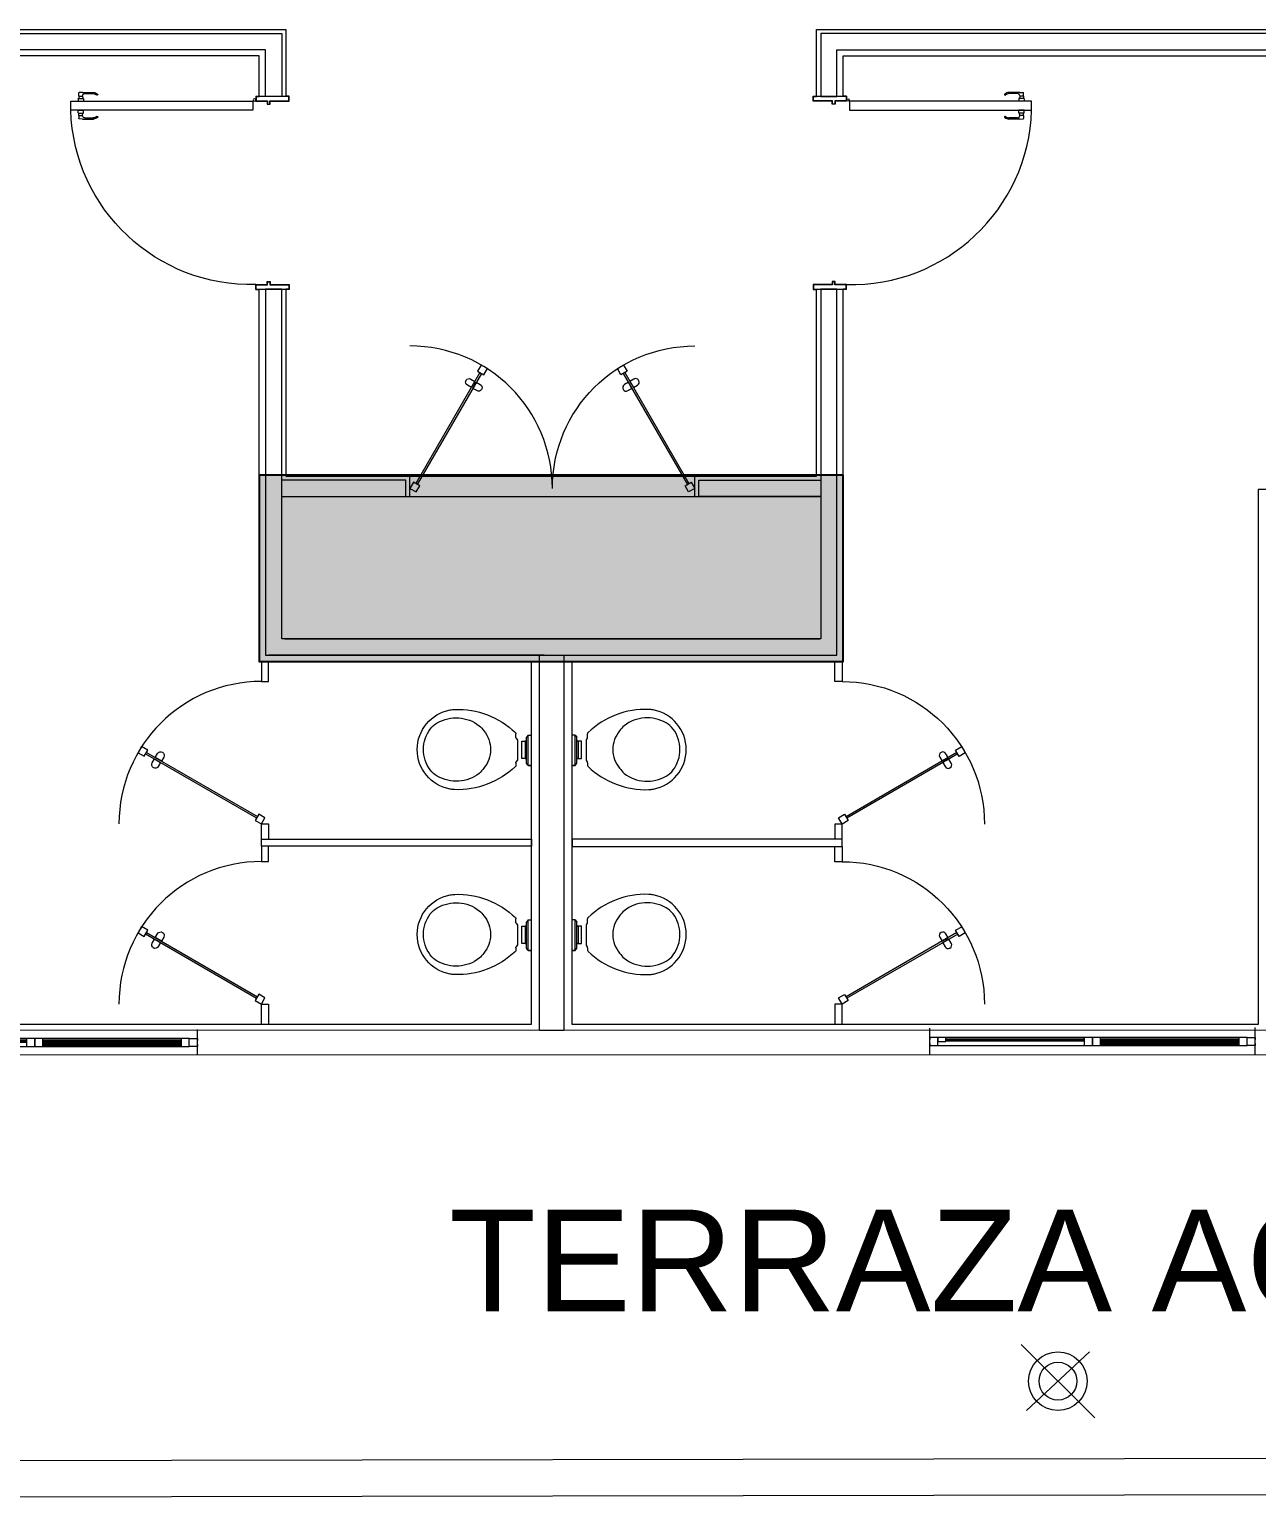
# Model space of a CAD drawing. Header units: millimetres. Extents: x 14 to 290, y 66 to 213.
# Drawn here: x 182.15 to 188.19, y 67.2 to 74.42 of the extents above; entities that cross this region are included whole.
import ezdxf

# ---------------------------------------------------------------- set-up
doc = ezdxf.new("R2010")
doc.units = ezdxf.units.MM
for name, color, linetype, lineweight in [('OCASA_TODAS_r08$0$CARP-BARRIDO', 252, 'Continuous', 15), ('OCASA_TODAS_r08$0$CARP-HERRAJES', 252, 'Continuous', 15), ('OCASA_TODAS_r08$0$CARP-HOJA', 252, 'Continuous', 20), ('OCASA_TODAS_r08$0$CARP-MARCO', 252, 'Continuous', 20), ('OCASA_TODAS_r08$0$CARPINTERIA', 252, 'Continuous', 15), ('OCASA_TODAS_r08$0$IS-PLUVIAL', 8, 'Continuous', 15), ('OCASA_TODAS_r08$0$MURO BLOQUE CEMENTO 12', 252, 'Continuous', 20), ('OCASA_TODAS_r08$0$MURO BLOQUE CEMENTO 18', 252, 'Continuous', 20), ('OCASA_TODAS_r08$0$MURO CERAMICO DE 12', 252, 'Continuous', 20), ('OCASA_TODAS_r08$0$MURO CERAMICO DE 8', 252, 'Continuous', 20), ('OCASA_TODAS_r08$0$PLUVIAL', 8, 'Continuous', 15), ('OCASA_TODAS_r08$0$REVESTIMIENTOS', 252, 'Continuous', 20), ('OCASA_TODAS_r08$0$REVOQUES', 251, 'Continuous', 15), ('OCASA_TODAS_r08$0$SANITARIOS', 251, 'Continuous', 15), ('OCASA_TODAS_r08$0$TEXTO', 8, 'Continuous', 15), ('OCASA_TODAS_r08$0$VENTANAS', 251, 'Continuous', 15), ('OCASA_TODAS_r08$0$VIDRIO', 251, 'Continuous', 20)]:
    doc.layers.add(name, color=color, linetype=linetype, lineweight=lineweight)
doc.styles.add('OCASA_TODAS_r08$0$Standard', font='txt')

# ---------------------------------------------------------------- blocks, each defined once
blk = doc.blocks.new('OCASA_TODAS_r08$0$P10 70-035')
at = {"layer": 'OCASA_TODAS_r08$0$CARP-BARRIDO'}
blk.add_arc((0, 0.035), 0.7, 0, 90, dxfattribs=at)
at = {"layer": 'OCASA_TODAS_r08$0$CARP-HERRAJES'}
for points in [[(0.299622, 0.572154), (0.319191, 0.560856), (0.301691, 0.530545), (0.282122, 0.541843, -1)], [(0.328188, 0.515247), (0.30862, 0.526545), (0.32612, 0.556856), (0.345688, 0.545558, -1)]]:
    blk.add_lwpolyline(points, format="xyb", close=True, dxfattribs=at)
blk.add_lwpolyline([(0.274884, 0.564113), (0.276716, 0.567287)], dxfattribs=at)
at = {"layer": 'OCASA_TODAS_r08$0$CARP-HOJA'}
for p, q in [((0.344191, 0.604157), (0.029191, 0.058561)), ((0.35112, 0.600157), (0.03612, 0.054561))]:
    blk.add_line(p, q, dxfattribs=at)
for points in [[(0.35, 0.641218), (0.3325, 0.610907), (0.362811, 0.593407), (0.380311, 0.623718)], [(0.0175, 0.065311), (0, 0.035), (0.030311, 0.0175), (0.047811, 0.047811)]]:
    blk.add_lwpolyline(points, close=True, dxfattribs=at)
blk = doc.blocks.new('OCASA_TODAS_r08$0$FLOICDVS')
at = {"layer": 'OCASA_TODAS_r08$0$SANITARIOS'}
for p, q in [((-0.061377, -0.076247), (-0.074187, -0.07626)), ((0.063842, -0.076117), (0.081, -0.076099))]:
    blk.add_line(p, q, dxfattribs=at)
for points in [[(-0.075, 0), (0.075, 0)], [(-0.075, -0.015154), (-0.075, 0)], [(-0.075, 0), (-0.075, -0.015154)], [(0.075, -0.015154), (0.075, 0)], [(-0.075, -0.015154), (0.075, -0.015154)], [(-0.075, -0.015154), (-0.063685, -0.024285)], [(-0.063685, -0.024285), (0.063685, -0.024285)], [(0.049962, -0.068812), (-0.047362, -0.068829)], [(-0.040186, -0.024285), (-0.040186, -0.046461), (0.044347, -0.046461), (0.044347, -0.024285)], [(0.044347, -0.024285), (0.044347, -0.030155), (-0.040186, -0.030155), (-0.040186, -0.024285)], [(0.075, -0.015154), (0.063685, -0.024285)]]:
    blk.add_lwpolyline(points, dxfattribs=at)
for centre, radius, start, end in [((0.001315, -0.156182), 0.1, 119.128699, 125.49033), ((0.001315, -0.156182), 0.1, 54.628441, 60.891305), ((0.21901, -0.363193), 0.412677, 136.427375, 181.977505), ((-0.074179, -0.08426), 0.008, 90.059385, 136.427375), ((-0.061386, -0.068247), 0.008, 270.059385, 305.49033), ((0.063834, -0.068117), 0.008, 234.628441, 270.059385), ((0.081008, -0.084099), 0.008, 43.691396, 90.059385), ((-0.211602, -0.36364), 0.412677, 358.141266, 43.691396), ((0.003684, -0.343728), 0.143048, 90.059385, 129.924466), ((0.003684, -0.343728), 0.143048, 50.194305, 90.059385), ((0.03408, -0.369768), 0.186146, 142.397501, 209.943791), ((0.022534, -0.385727), 0.187771, 126.108162, 136.378791), ((-0.01508, -0.385766), 0.187771, 43.73998, 54.010609), ((-0.026659, -0.369831), 0.186146, 330.17498, 37.72127), ((0.027174, -0.363387), 0.221042, 183.643525, 189.515329), ((0.003704, -0.363215), 0.197964, 190.687271, 270.059385), ((0.003704, -0.363215), 0.197964, 270.059385, 349.4315), ((-0.019766, -0.363435), 0.221042, 350.603442, 356.475246), ((-0.031611, -0.409009), 0.109643, 209.310244, 233.514819), ((0.003704, -0.363215), 0.167464, 233.116522, 270.059385), ((0.003704, -0.363215), 0.167464, 270.059385, 307.002249), ((0.039114, -0.408935), 0.109643, 306.603952, 330.808527)]:
    blk.add_arc(centre, radius, start, end, dxfattribs=at)
blk = doc.blocks.new('OCASA_TODAS_r08$0$V15 23_06_2014')
for points, elevation in [([(138.933287, 395.940183), (138.973287, 395.940183), (138.973287, 395.960183), (138.933287, 395.960183)], -0.000031), ([(139.653287, 395.920183), (139.693287, 395.920183), (139.693287, 395.960183), (139.653287, 395.960183)], -0.000008), ([(139.693287, 395.920183), (139.733287, 395.920183), (139.733287, 395.960183), (139.693287, 395.960183)], -0.000008), ([(140.413287, 395.920183), (140.453287, 395.920183), (140.453287, 395.960183), (140.413287, 395.960183)], -0.000008)]:
    blk.add_lwpolyline(points, close=True, dxfattribs=dict(elevation=elevation))
at = {"layer": 'OCASA_TODAS_r08$0$CARP-HOJA'}
for p, q in [((138.973287, 395.952683, -0.000008), (139.653287, 395.952683, -0.000008)), ((138.973287, 395.942683, -0.000008), (139.653287, 395.942683, -0.000008)), ((139.733287, 395.952683, -0.000008), (140.413287, 395.952683, -0.000008)), ((139.733287, 395.942683, -0.000008), (140.413287, 395.942683, -0.000008)), ((139.733287, 395.937683, -0.000008), (140.413287, 395.937683, -0.000008)), ((139.733287, 395.927683, -0.000008), (140.413287, 395.927683, -0.000008))]:
    blk.add_line(p, q, dxfattribs=at)
at = {"layer": 'OCASA_TODAS_r08$0$CARPINTERIA', "elevation": -0.000008}
for points in [[(138.893287, 395.930183), (138.893287, 395.920183), (138.933287, 395.920183), (138.933287, 395.960183), (138.893287, 395.960183), (138.893287, 395.950183)], [(140.453287, 395.960183), (138.933287, 395.960183)], [(138.933287, 395.920183), (140.453287, 395.920183)], [(140.493287, 395.930183), (140.493287, 395.920183), (140.453287, 395.920183), (140.453287, 395.960183), (140.493287, 395.960183), (140.493287, 395.950183)]]:
    blk.add_lwpolyline(points, dxfattribs=at)
at = {"layer": 'OCASA_TODAS_r08$0$VIDRIO'}
for p, q in [((138.973287, 395.948933, -0.000008), (139.653287, 395.948933, -0.000008)), ((138.973287, 395.946433, -0.000008), (139.653287, 395.946433, -0.000008)), ((139.733287, 395.948933, -0.000008), (140.413287, 395.948933, -0.000008)), ((139.733287, 395.946433, -0.000008), (140.413287, 395.946433, -0.000008)), ((139.733287, 395.933933, -0.000008), (140.413287, 395.933933, -0.000008)), ((139.733287, 395.931433, -0.000008), (140.413287, 395.931433, -0.000008))]:
    blk.add_line(p, q, dxfattribs=at)
blk = doc.blocks.new("OCASA_TODAS_r08$0$P1 13 - P1'' 13")
at = {"layer": 'OCASA_TODAS_r08$0$CARP-BARRIDO'}
blk.add_arc((-21.161196, -13.401783, -0.000123), 0.885209, 178.329117, 268.111658, dxfattribs=at)
at = {"layer": 'OCASA_TODAS_r08$0$CARP-HERRAJES', "extrusion": (1.67932e-05, 6.2673e-05, 1)}
for p, q in [((-21.233598, -14.227942, 0.000046), (-21.233598, -14.174994, 0.000043)), ((-21.102628, -14.227942, 0.000044), (-21.102628, -14.174994, 0.00004)), ((-21.233598, -14.227942, 0.000046), (-21.232639, -14.24534, 0.000047)), ((-21.216127, -14.245806, 0.000047), (-21.230823, -14.246625, 0.000047)), ((-21.215792, -14.228316, 0.000046), (-21.20372, -14.227409, 0.000045)), ((-21.215792, -14.245806, 0.000047), (-21.215792, -14.228316, 0.000046)), ((-21.215792, -14.245806, 0.000047), (-21.20372, -14.246713, 0.000047)), ((-21.20372, -14.248837, 0.000047), (-21.20372, -14.225285, 0.000045)), ((-21.202318, -14.223883, 0.000045), (-21.190365, -14.223883, 0.000045)), ((-21.202318, -14.250239, 0.000047), (-21.190365, -14.250239, 0.000047)), ((-21.190365, -14.250239, 0.000047), (-21.190365, -14.223883, 0.000045)), ((-21.133908, -14.223883, 0.000044), (-21.14586, -14.223883, 0.000044)), ((-21.14586, -14.250239, 0.000046), (-21.14586, -14.223883, 0.000044)), ((-21.133908, -14.250239, 0.000046), (-21.14586, -14.250239, 0.000046)), ((-21.132506, -14.248837, 0.000046), (-21.132506, -14.225285, 0.000044)), ((-21.120434, -14.228316, 0.000044), (-21.132506, -14.227409, 0.000044)), ((-21.120434, -14.245806, 0.000045), (-21.132506, -14.246713, 0.000045)), ((-21.120434, -14.245806, 0.000045), (-21.120434, -14.228316, 0.000044)), ((-21.120098, -14.245806, 0.000045), (-21.105403, -14.246625, 0.000045)), ((-21.102628, -14.227942, 0.000044), (-21.103587, -14.24534, 0.000045))]:
    blk.add_line(p, q, dxfattribs=at)
at = {"layer": 'OCASA_TODAS_r08$0$CARP-HERRAJES', "extrusion": (1.67932e-05, 6.2673e-05, 1), "elevation": -0.001202}
for points in [[(-21.227874, -14.217264), (-21.227874, -14.174994)], [(-21.108351, -14.217264), (-21.108351, -14.174994)]]:
    blk.add_lwpolyline(points, dxfattribs=at)
at = {"layer": 'OCASA_TODAS_r08$0$CARP-HERRAJES', "extrusion": (1.67932e-05, 6.2673e-05, 1)}
for centre, radius, start, end in [((-21.202348, -14.175949, -0.001202), 0.031264, 137.389588, 178.250158), ((-21.20228, -14.175992, -0.001202), 0.02562, 137.415505, 177.482987), ((-21.22313, -14.156588, -0.001202), 0.002867, 313.848385, 140.982624), ((-21.113095, -14.156588, -0.001202), 0.002867, 39.01735, 226.151589), ((-21.133945, -14.175992, -0.001202), 0.02562, 2.516987, 42.584469), ((-21.133877, -14.175949, -0.001202), 0.031264, 1.749816, 42.610387), ((-21.231238, -14.245286, -0.001202), 0.001402, 182.185883, 287.237894), ((-21.21665, -14.217103, -0.001202), 0.011225, 180.822772, 272.671199), ((-21.202318, -14.225285, -0.001202), 0.001402, 89.999987, 179.999987), ((-21.202318, -14.248837, -0.001202), 0.001402, 179.999987, 269.999987), ((-21.133908, -14.225285, -0.001202), 0.001402, 359.999987, 89.999987), ((-21.133908, -14.248837, -0.001202), 0.001402, 269.999987, 359.999987), ((-21.119575, -14.217103, -0.001202), 0.011225, 267.328776, 359.177203), ((-21.104987, -14.245286, -0.001202), 0.001402, 252.76208, 357.814091)]:
    blk.add_arc(centre, radius, start, end, dxfattribs=at)
at = {"layer": 'OCASA_TODAS_r08$0$CARP-HOJA', "extrusion": (1.67932e-05, 6.2673e-05, 1), "elevation": -0.001202}
blk.add_lwpolyline([(-21.190365, -13.390868), (-21.190365, -14.286511), (-21.14586, -14.286511), (-21.14586, -13.390868)], close=True, dxfattribs=at)
at = {"layer": 'OCASA_TODAS_r08$0$CARP-MARCO'}
for p, q in [((-22.046029, -13.212771, -0.000008), (-22.071029, -13.212771, -0.000008)), ((-22.071029, -13.212771, -0.000008), (-22.071029, -13.227771, -0.000008)), ((-22.071029, -13.212771, -0.000008), (-22.071029, -13.229371, -0.000008)), ((-22.069429, -13.229371, -0.000008), (-22.071029, -13.229371, -0.000008)), ((-22.047629, -13.214371, -0.000008), (-22.069429, -13.214371, -0.000008)), ((-22.069429, -13.214371, -0.000008), (-22.069429, -13.227771, -0.000008)), ((-22.069429, -13.214371, -0.000008), (-22.069429, -13.229371, -0.000008)), ((-22.047629, -13.307571, -0.000008), (-22.047629, -13.214371, -0.000008)), ((-22.046029, -13.305971, -0.000008), (-22.046029, -13.212771, -0.000008)), ((-21.146029, -13.305971, -0.000008), (-21.146029, -13.212771, -0.000008)), ((-21.146029, -13.212771, -0.000008), (-21.121029, -13.212771, -0.000008)), ((-21.144429, -13.307571, -0.000008), (-21.144429, -13.214371, -0.000008)), ((-21.144429, -13.214371, -0.000008), (-21.122629, -13.214371, -0.000008)), ((-21.122629, -13.214371, -0.000008), (-21.122629, -13.227771, -0.000008)), ((-21.122629, -13.214371, -0.000008), (-21.122629, -13.229371, -0.000008)), ((-21.122629, -13.229371, -0.000008), (-21.121029, -13.229371, -0.000008)), ((-21.121029, -13.212771, -0.000008), (-21.121029, -13.227771, -0.000008)), ((-21.121029, -13.212771, -0.000008), (-21.121029, -13.229371, -0.000008)), ((-22.032629, -13.307571, -0.000008), (-22.047629, -13.307571, -0.000008)), ((-22.047629, -13.374371, -0.000008), (-22.047629, -13.319371, -0.000008)), ((-22.047629, -13.319371, -0.000008), (-22.032629, -13.319371, -0.000008)), ((-22.031029, -13.305971, -0.000008), (-22.046029, -13.305971, -0.000008)), ((-22.046029, -13.375971, -0.000008), (-22.046029, -13.320971, -0.000008)), ((-22.046029, -13.320971, -0.000008), (-22.031029, -13.320971, -0.000008)), ((-22.032629, -13.319371, -0.000008), (-22.032629, -13.307571, -0.000008)), ((-22.031029, -13.320971, -0.000008), (-22.031029, -13.305971, -0.000008)), ((-21.161029, -13.320971, -0.000008), (-21.161029, -13.305971, -0.000008)), ((-21.161029, -13.305971, -0.000008), (-21.146029, -13.305971, -0.000008)), ((-21.146029, -13.320971, -0.000008), (-21.161029, -13.320971, -0.000008)), ((-21.159429, -13.319371, -0.000008), (-21.159429, -13.307571, -0.000008)), ((-21.159429, -13.307571, -0.000008), (-21.144429, -13.307571, -0.000008)), ((-21.144429, -13.319371, -0.000008), (-21.159429, -13.319371, -0.000008)), ((-21.146029, -13.375971, -0.000008), (-21.146029, -13.320971, -0.000008)), ((-21.144429, -13.374371, -0.000008), (-21.144429, -13.319371, -0.000008)), ((-22.071029, -13.375971, -0.000008), (-22.071029, -13.359371, -0.000008)), ((-22.069429, -13.359371, -0.000008), (-22.071029, -13.359371, -0.000008)), ((-22.071029, -13.375971, -0.000008), (-22.071029, -13.360971, -0.000008)), ((-22.071029, -13.375971, -0.000008), (-22.046029, -13.375971, -0.000008)), ((-22.069429, -13.374371, -0.000008), (-22.069429, -13.359371, -0.000008)), ((-22.069429, -13.374371, -0.000008), (-22.069429, -13.360971, -0.000008)), ((-22.069429, -13.374371, -0.000008), (-22.047629, -13.374371, -0.000008)), ((-21.121029, -13.375971, -0.000008), (-21.146029, -13.375971, -0.000008)), ((-21.122629, -13.374371, -0.000008), (-21.144429, -13.374371, -0.000008)), ((-21.122629, -13.374371, -0.000008), (-21.122629, -13.359371, -0.000008)), ((-21.122629, -13.359371, -0.000008), (-21.121029, -13.359371, -0.000008)), ((-21.122629, -13.374371, -0.000008), (-21.122629, -13.360971, -0.000008)), ((-21.121029, -13.375971, -0.000008), (-21.121029, -13.359371, -0.000008)), ((-21.121029, -13.375971, -0.000008), (-21.121029, -13.360971, -0.000008))]:
    blk.add_line(p, q, dxfattribs=at)
blk.add_circle((-21.139413, -13.382781, -0.000008), 0.006, dxfattribs=at)
blk = doc.blocks.new('OCASA_TODAS_r08$0$EMBUDO')
at = {"layer": 'OCASA_TODAS_r08$0$PLUVIAL'}
for p, q in [((-0.226068, 0.225914), (0.226068, -0.225914)), ((0.193772, 0.180732), (-0.193772, -0.180732))]:
    blk.add_line(p, q, dxfattribs=at)
for radius in [0.18, 0.116185, 0.116185, 0.116185]:
    blk.add_circle((0, 0), radius, dxfattribs=at)
blk = doc.blocks.new('OCASA_TODAS_r08$0$Bajadas-Rejas-Rejillas 2ºP')
at = {"layer": 'OCASA_TODAS_r08$0$IS-PLUVIAL', "xscale": 800, "yscale": 800, "zscale": 800}
blk.add_blockref('OCASA_TODAS_r08$0$EMBUDO', (259850.196869, 449775.650152), dxfattribs=at)

msp = doc.modelspace()

# ---------------------------------------------------------------- hatches: boundary and pattern name
h = msp.add_hatch(color=50)
h.dxf.hatch_style = 1
h.paths.add_polyline_path([(192.4809, 74.2742), (195.3029, 74.2742), (195.3029, 69.3783), (192.4809, 69.3783)])
h.paths.add_polyline_path([(186.1544, 72.2264), (183.2844, 72.2264), (183.2844, 71.312), (186.1544, 71.312)])

# ---------------------------------------------------------------- linework, layer by layer
at = {"layer": 'Defpoints', "color": 6}
msp.add_lwpolyline([(186.1544, 72.2264), (183.2844, 72.2264), (183.2844, 71.312), (186.1544, 71.312)], close=True, dxfattribs=at)
at = {"layer": 'OCASA_TODAS_r08$0$MURO BLOQUE CEMENTO 12'}
for p, q in [((182.9804, 69.3791), (182.9804, 69.5024)), ((186.5804, 69.3785), (186.5804, 69.5097)), ((188.1804, 69.3783), (188.1804, 69.5127))]:
    msp.add_line(p, q, dxfattribs=at)
msp.add_lwpolyline([(180.9754, 69.3794), (196.9798, 69.377), (196.9798, 69.497), (180.9754, 69.4994)], dxfattribs=at)
at = {"layer": 'OCASA_TODAS_r08$0$MURO BLOQUE CEMENTO 18'}
msp.add_lwpolyline([(180.9758, 67.2026), (180.9758, 67.3826), (188.4747, 67.3969), (188.4747, 67.2169), (180.9758, 67.2026)], dxfattribs=at)
at = {"layer": 'OCASA_TODAS_r08$0$MURO CERAMICO DE 12'}
msp.add_lwpolyline([(184.662, 71.342), (184.782, 71.342), (184.782, 69.4988), (184.662, 69.4988), (184.662, 71.342)], dxfattribs=at)
at = {"layer": 'OCASA_TODAS_r08$0$MURO CERAMICO DE 8'}
for p, q in [((183.4102, 72.122), (186.0402, 72.122)), ((183.4102, 71.422), (186.0402, 71.422)), ((184.6852, 71.342), (183.3302, 71.342)), ((184.7652, 71.342), (186.1202, 71.342))]:
    msp.add_line(p, q, dxfattribs=at)
for points in [[(180.9744, 74.3176), (180.9744, 74.3976), (183.3944, 74.3976), (183.3944, 74.0876), (183.3144, 74.0876), (183.3144, 74.3176), (180.9754, 74.3176)], [(186.0444, 74.0876), (186.1244, 74.0876), (186.1244, 74.3176), (189.6692, 74.3176), (189.6692, 74.3976), (186.0444, 74.3976), (186.0444, 74.0876)], [(183.3144, 73.1408), (183.3144, 71.342), (186.1244, 71.342), (186.1244, 73.1408), (186.0444, 73.1408), (186.0444, 71.422), (183.3944, 71.422), (183.3944, 73.1408), (183.3144, 73.1408)], [(183.3944, 72.122), (184.0052, 72.122), (184.0052, 72.202), (183.3944, 72.202)], [(186.0444, 72.122), (185.4452, 72.122), (185.4452, 72.202), (186.0444, 72.202)]]:
    msp.add_lwpolyline(points, dxfattribs=at)
at = {"layer": 'OCASA_TODAS_r08$0$REVESTIMIENTOS'}
for points in [[(183.2844, 74.0876), (183.2844, 74.2876), (181.0054, 74.2876), (181.0054, 71.8451), (181.5554, 71.8451), (181.5554, 71.5051), (181.0054, 71.5051), (181.0054, 69.5294), (184.622, 69.5294), (184.622, 71.312), (183.2844, 71.312), (183.2844, 73.1408)], [(186.1544, 74.0876), (186.1544, 74.2876), (188.6752, 74.2876), (188.6752, 72.1566), (188.1952, 72.1566), (188.1948, 69.5283), (184.822, 69.5283), (184.822, 71.312), (186.1544, 71.312), (186.1544, 73.1408)]]:
    msp.add_lwpolyline(points, dxfattribs=at)
at = {"layer": 'OCASA_TODAS_r08$0$REVOQUES'}
for p, q in [((184.0252, 72.122), (184.0252, 72.222)), ((185.4252, 72.122), (185.4252, 72.222)), ((184.0052, 72.122), (185.4452, 72.122))]:
    msp.add_line(p, q, dxfattribs=at)
for points in [[(180.9744, 74.4176), (183.4144, 74.4176), (183.4144, 74.0876), (183.2844, 74.0876)], [(186.1544, 74.0876), (186.0244, 74.0876), (186.0244, 74.4176), (189.6692, 74.4176), (189.6692, 74.2876)], [(183.2844, 73.1408), (183.4144, 73.1408), (183.4144, 72.222), (186.0244, 72.222), (186.0244, 73.1408), (186.1544, 73.1408)]]:
    msp.add_lwpolyline(points, dxfattribs=at)
at = {"layer": 'OCASA_TODAS_r08$0$SANITARIOS'}
for points in [[(183.2946, 71.312), (183.2946, 71.2132), (183.3296, 71.2132), (183.3296, 71.312)], [(186.1493, 71.312), (186.1493, 71.2127), (186.1143, 71.2127), (186.1143, 71.312)], [(183.2946, 70.4382), (183.2946, 70.5132), (183.3296, 70.5132), (183.3296, 70.4382)], [(186.1493, 70.4377), (186.1493, 70.5127), (186.1143, 70.5127), (186.1143, 70.4377)], [(184.822, 70.4026), (186.1493, 70.4027), (186.1493, 70.4377), (184.822, 70.4376), (184.822, 70.4026)], [(183.2946, 70.4032), (183.2946, 70.3282), (183.3296, 70.3282), (183.3296, 70.4032)], [(186.1493, 70.4027), (186.1493, 70.3277), (186.1143, 70.3277), (186.1143, 70.4027)], [(183.2946, 69.5294), (183.2946, 69.6282), (183.3296, 69.6282), (183.3296, 69.5294)], [(186.1493, 69.5283), (186.1493, 69.6277), (186.1143, 69.6277), (186.1143, 69.5283)]]:
    msp.add_lwpolyline(points, dxfattribs=at)
msp.add_lwpolyline([(184.622, 70.4032), (183.2946, 70.4032), (183.2946, 70.4382), (184.622, 70.4382)], close=True, dxfattribs=at)

# ---------------------------------------------------------------- block references
at = {"layer": 'OCASA_TODAS_r08$0$CARPINTERIA', "xscale": -1, "rotation": 270}
msp.add_blockref("OCASA_TODAS_r08$0$P1 13 - P1'' 13", (196.6437, 95.2103, 0), dxfattribs=at)
at = {"layer": 'OCASA_TODAS_r08$0$CARPINTERIA', "rotation": 90}
msp.add_blockref("OCASA_TODAS_r08$0$P1 13 - P1'' 13", (172.795, 95.2103, 0), dxfattribs=at)
at = {"layer": 'OCASA_TODAS_r08$0$IS-PLUVIAL', "xscale": 0.001, "yscale": 0.001, "zscale": 0.001}
msp.add_blockref('OCASA_TODAS_r08$0$Bajadas-Rejas-Rejillas 2ºP', (-72.6393, -382.0007, 0), dxfattribs=at)
at = {"layer": 'OCASA_TODAS_r08$0$SANITARIOS', "extrusion": (0, 0, -1), "xscale": -1, "zscale": -1}
msp.add_blockref('OCASA_TODAS_r08$0$P10 70-035', (-184.0252, 72.127, 0), dxfattribs=at)
at = {"layer": 'OCASA_TODAS_r08$0$SANITARIOS', "extrusion": (0, 0, -1), "zscale": -1}
msp.add_blockref('OCASA_TODAS_r08$0$P10 70-035', (-185.4252, 72.127, 0), dxfattribs=at)
at = {"layer": 'OCASA_TODAS_r08$0$SANITARIOS', "extrusion": (0, 0, -1), "xscale": -1, "zscale": -1, "rotation": 270}
for p in [(-183.3296, 70.5132, 0), (-183.3296, 69.6282)]:
    msp.add_blockref('OCASA_TODAS_r08$0$P10 70-035', p, dxfattribs=at)
at = {"layer": 'OCASA_TODAS_r08$0$SANITARIOS', "extrusion": (0, 0, -1), "zscale": -1, "rotation": 90}
for p in [(-186.1143, 70.5127, 0), (-186.1143, 69.6277, 0)]:
    msp.add_blockref('OCASA_TODAS_r08$0$P10 70-035', p, dxfattribs=at)
at = {"layer": 'OCASA_TODAS_r08$0$SANITARIOS', "xscale": -1, "rotation": 270}
for p in [(184.622, 70.8751, 0), (184.622, 69.9663, 0)]:
    msp.add_blockref('OCASA_TODAS_r08$0$FLOICDVS', p, dxfattribs=at)
at = {"layer": 'OCASA_TODAS_r08$0$SANITARIOS', "rotation": 90}
for p in [(184.822, 70.8751), (184.822, 69.9663, 0)]:
    msp.add_blockref('OCASA_TODAS_r08$0$FLOICDVS', p, dxfattribs=at)
at = {"layer": 'OCASA_TODAS_r08$0$VENTANAS'}
for p in [(42.4871, -326.5013, 0), (47.6871, -326.4961, 0)]:
    msp.add_blockref('OCASA_TODAS_r08$0$V15 23_06_2014', p, dxfattribs=at)

# ---------------------------------------------------------------- texts
at = {"layer": 'OCASA_TODAS_r08$0$TEXTO', "insert": (183.5064, 68.6179), "char_height": 0.5, "attachment_point": 1, "style": 'OCASA_TODAS_r08$0$Standard'}
msp.add_mtext_dynamic_manual_height_columns('\\pi0.7115;{\\fArial|b0|i0|c0|p34;TERRAZA ACCESIBLE 2 H°A°}', width=11.156595, gutter_width=12.5, heights=[0], dxfattribs=at)

doc.saveas('drawing.dxf')
